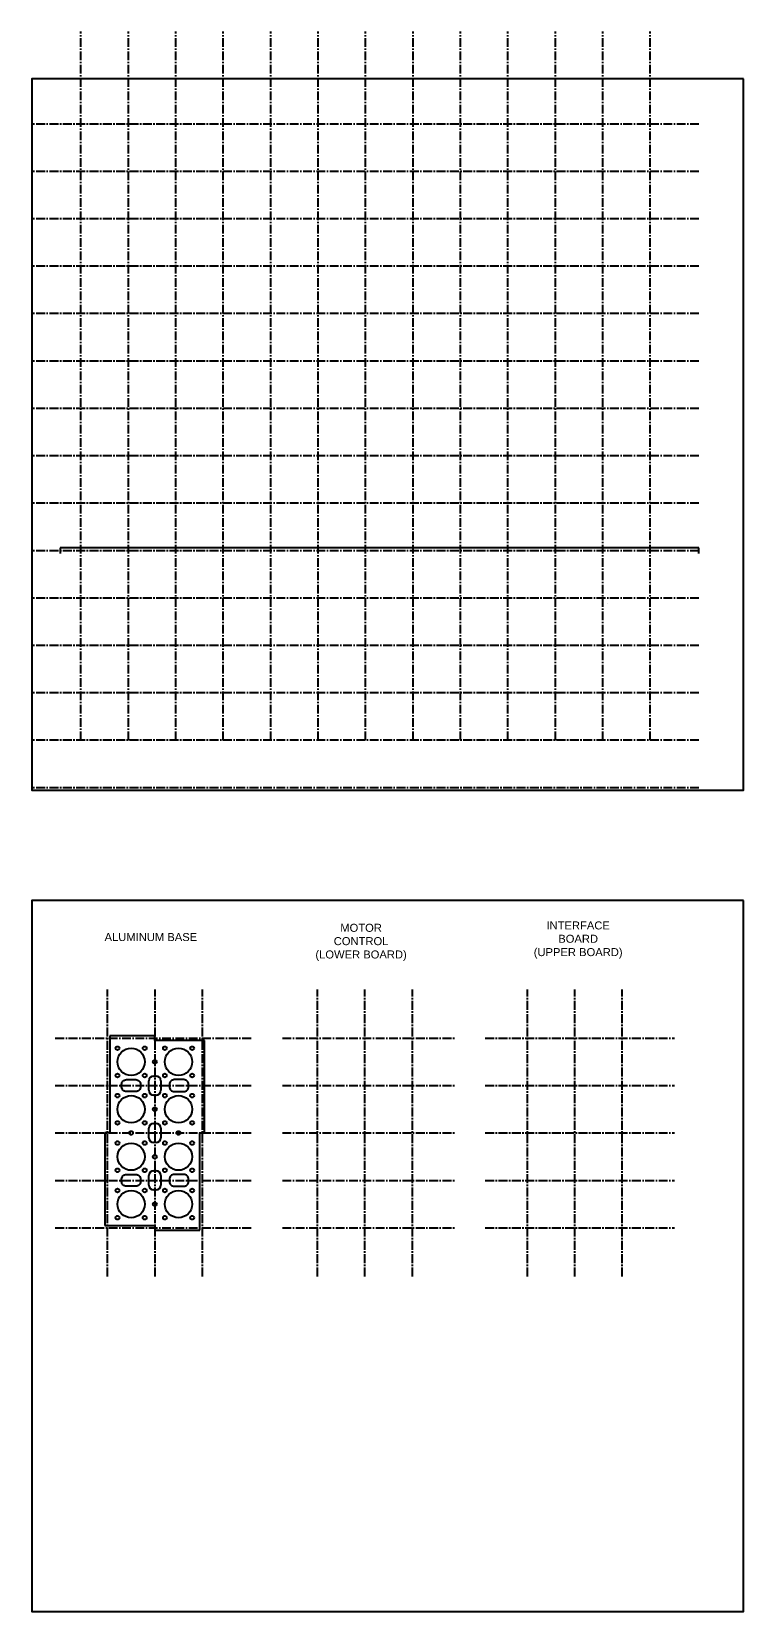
# Model space of a CAD drawing. Header units: millimetres. Extents: x -4815 to 20749, y -4662 to 5111.
# Drawn here: x 6900 to 7500, y -2640 to -1307 of the extents above; entities that cross this region are included whole.
import ezdxf

# ---------------------------------------------------------------- set-up
doc = ezdxf.new("R2010")
doc.units = ezdxf.units.MM
doc.header["$LTSCALE"] = 10
doc.header["$MEASUREMENT"] = 0
doc.linetypes.add('CENTER2', pattern=[1.125, 0.75, -0.125, 0.125, -0.125])
for name, color, linetype in [('A-ANNO-CNTR', 10, 'CENTER2'), ('A-DETL-___2', 2, 'Continuous'), ('A-DETL-___4', 4, 'Continuous')]:
    doc.layers.add(name, color=color, linetype=linetype)

msp = doc.modelspace()

# ---------------------------------------------------------------- linework, layer by layer
at = {"layer": 'A-ANNO-CNTR', "lineweight": 40, "transparency": 33554687}
for p, q in [((6941.7, -1904.8), (6941.7, -1306.8)), ((6981.7, -1904.8), (6981.7, -1306.8)), ((7021.7, -1904.8), (7021.7, -1306.8)), ((7061.7, -1904.8), (7061.7, -1306.8)), ((7101.7, -1904.8), (7101.7, -1306.8)), ((7141.7, -1904.8), (7141.7, -1306.8)), ((7181.7, -1904.8), (7181.7, -1306.8)), ((7221.7, -1904.8), (7221.7, -1306.8)), ((7261.7, -1904.8), (7261.7, -1306.8)), ((7301.7, -1904.8), (7301.7, -1306.8)), ((7341.7, -1904.8), (7341.7, -1306.8)), ((7381.7, -1904.8), (7381.7, -1306.8)), ((7421.7, -1904.8), (7421.7, -1306.8)), ((7462.7, -1384.8), (6900.7, -1384.8)), ((7462.7, -1424.8), (6900.7, -1424.8)), ((7462.7, -1464.8), (6900.7, -1464.8)), ((7462.7, -1504.8), (6900.7, -1504.8)), ((7462.7, -1544.8), (6900.7, -1544.8)), ((7462.7, -1584.8), (6900.7, -1584.8)), ((7462.7, -1624.8), (6900.7, -1624.8)), ((7462.7, -1664.8), (6900.7, -1664.8)), ((7462.7, -1704.8), (6900.7, -1704.8)), ((7462.7, -1744.8), (6900.7, -1744.8)), ((7462.7, -1784.8), (6900.7, -1784.8)), ((7462.7, -1824.8), (6900.7, -1824.8)), ((7462.7, -1864.8), (6900.7, -1864.8)), ((7462.7, -1904.8), (6900.7, -1904.8)), ((7462.7, -1944.8), (6900.7, -1944.8)), ((6964.2, -2357.1), (6964.2, -2115.1)), ((7004.2, -2357.1), (7004.2, -2115.1)), ((7044.2, -2357.1), (7044.2, -2115.1)), ((7141.1, -2357.1), (7141.1, -2115.1)), ((7181.1, -2357.1), (7181.1, -2115.1)), ((7221.1, -2357.1), (7221.1, -2115.1)), ((7318.1, -2357.1), (7318.1, -2115.1)), ((7358.1, -2357.1), (7358.1, -2115.1)), ((7398.1, -2357.1), (7398.1, -2115.1)), ((6920.1, -2156.1), (7086.2, -2156.1)), ((7111.5, -2156.1), (7257.2, -2156.1)), ((7282.5, -2156.1), (7442.2, -2156.1)), ((6920.1, -2196.1), (7086.2, -2196.1)), ((7111.5, -2196.1), (7257.2, -2196.1)), ((7282.5, -2196.1), (7442.2, -2196.1)), ((6920.1, -2236.1), (7086.2, -2236.1)), ((7111.5, -2236.1), (7257.2, -2236.1)), ((7282.5, -2236.1), (7442.2, -2236.1)), ((6920.1, -2276.1), (7086.2, -2276.1)), ((7111.5, -2276.1), (7257.2, -2276.1)), ((7282.5, -2276.1), (7442.2, -2276.1)), ((6920.1, -2316.1), (7086.2, -2316.1)), ((7111.5, -2316.1), (7257.2, -2316.1)), ((7282.5, -2316.1), (7442.2, -2316.1))]:
    msp.add_line(p, q, dxfattribs=at)
at = {"layer": 'A-DETL-___2', "lineweight": 40, "transparency": 33554687}
for p, q in [((7004, -2154.1, 5), (6966, -2154.1, 5)), ((6966, -2154.1, 5), (6966, -2236.1, 5)), ((7004, -2158.1, 5), (7004, -2154.1, 5)), ((7046, -2158.1, 5), (7004, -2158.1, 5)), ((7046, -2236.1, 5), (7046, -2158.1, 5)), ((6999, -2200.1, 5), (6999, -2192.1, 5)), ((7003, -2188.1, 5), (7005, -2188.1, 5)), ((7009, -2192.1, 5), (7009, -2200.1, 5)), ((7005, -2204.1, 5), (7003, -2204.1, 5)), ((6966, -2236.1, 5), (6962, -2236.1, 5)), ((6962, -2236.1, 5), (6962, -2314.1, 5)), ((6999, -2240.1, 5), (6999, -2232.1, 5)), ((7003, -2228.1, 5), (7005, -2228.1, 5)), ((7009, -2232.1, 5), (7009, -2240.1, 5)), ((7042, -2318.1, 5), (7042, -2236.1, 5)), ((7042, -2236.1, 5), (7046, -2236.1, 5)), ((7005, -2244.1, 5), (7003, -2244.1, 5)), ((6999, -2280.1, 5), (6999, -2272.1, 5)), ((7003, -2268.1, 5), (7005, -2268.1, 5)), ((7009, -2272.1, 5), (7009, -2280.1, 5)), ((7005, -2284.1, 5), (7003, -2284.1, 5)), ((6962, -2314.1, 5), (7004, -2314.1, 5)), ((7004, -2314.1, 5), (7004, -2318.1, 5)), ((7004, -2318.1, 5), (7042, -2318.1, 5))]:
    msp.add_line(p, q, dxfattribs=at)
at = {"layer": 'A-DETL-___2', "lineweight": 40, "transparency": 33554687, "elevation": 5}
for points in [[(6976, -2197.1), (6976, -2195.1, -0.414214), (6980, -2191.1), (6988, -2191.1, -0.414214), (6992, -2195.1), (6992, -2197.1, -0.414214), (6988, -2201.1), (6980, -2201.1, -0.414214)], [(7032.4, -2197.1), (7032.4, -2195.1, 0.414214), (7028.4, -2191.1), (7020.4, -2191.1, 0.414214), (7016.4, -2195.1), (7016.4, -2197.1, 0.414214), (7020.4, -2201.1), (7028.4, -2201.1, 0.414214)], [(6976, -2277.1), (6976, -2275.1, -0.414214), (6980, -2271.1), (6988, -2271.1, -0.414214), (6992, -2275.1), (6992, -2277.1, -0.414214), (6988, -2281.1), (6980, -2281.1, -0.414214)], [(7032.4, -2277.1), (7032.4, -2275.1, 0.414214), (7028.4, -2271.1), (7020.4, -2271.1, 0.414214), (7016.4, -2275.1), (7016.4, -2277.1, 0.414214), (7020.4, -2281.1), (7028.4, -2281.1, 0.414214)]]:
    msp.add_lwpolyline(points, format="xyb", close=True, dxfattribs=at)
at = {"layer": 'A-DETL-___2', "lineweight": 40, "transparency": 33554687}
for centre, radius in [((6972.5, -2164.6, 5), 1.6), ((6984, -2176.1, 5), 11.5), ((6995.5, -2164.6, 5), 1.6), ((7012.5, -2164.6, 5), 1.6), ((7024, -2176.1, 5), 11.5), ((7035.5, -2164.6, 5), 1.6), ((7004, -2176.1, 5), 1.6), ((6972.5, -2187.6, 5), 1.6), ((6995.5, -2187.6, 5), 1.6), ((7012.5, -2187.6, 5), 1.6), ((7035.5, -2187.6, 5), 1.6), ((6972.5, -2204.6, 5), 1.6), ((6984, -2216.1, 5), 11.5), ((6995.5, -2204.6, 5), 1.6), ((7012.5, -2204.6, 5), 1.6), ((7024, -2216.1, 5), 11.5), ((7035.5, -2204.6, 5), 1.6), ((7004, -2216.1, 5), 1.6), ((6972.5, -2227.6, 5), 1.6), ((6984, -2236.1, 5), 1.6), ((6995.5, -2227.6, 5), 1.6), ((7012.5, -2227.6, 5), 1.6), ((7024, -2236.1, 5), 1.6), ((7035.5, -2227.6, 5), 1.6), ((6972.5, -2244.6, 5), 1.6), ((6984, -2256.1, 5), 11.5), ((6995.5, -2244.6, 5), 1.6), ((7012.5, -2244.6, 5), 1.6), ((7024, -2256.1, 5), 11.5), ((7035.5, -2244.6, 5), 1.6), ((7004, -2256.1, 5), 1.6), ((6972.5, -2267.6, 5), 1.6), ((6995.5, -2267.6, 5), 1.6), ((7012.5, -2267.6, 5), 1.6), ((7035.5, -2267.6, 5), 1.6), ((6972.5, -2284.6, 5), 1.6), ((6984, -2296.1, 5), 11.5), ((6995.5, -2284.6, 5), 1.6), ((7012.5, -2284.6, 5), 1.6), ((7024, -2296.1, 5), 11.5), ((7035.5, -2284.6, 5), 1.6), ((7004, -2296.1, 5), 1.6), ((6972.5, -2307.6, 5), 1.6), ((6995.5, -2307.6, 5), 1.6), ((7012.5, -2307.6, 5), 1.6), ((7035.5, -2307.6, 5), 1.6)]:
    msp.add_circle(centre, radius, dxfattribs=at)
for centre, start, end in [((7003, -2192.1, 5), 90, 180), ((7005, -2192.1, 5), 0, 90), ((7003, -2200.1, 5), 180, 270), ((7005, -2200.1, 5), 270, 360), ((7003, -2232.1, 5), 90, 180), ((7005, -2232.1, 5), 0, 90), ((7003, -2240.1, 5), 180, 270), ((7005, -2240.1, 5), 270, 360), ((7003, -2272.1, 5), 90, 180), ((7005, -2272.1, 5), 0, 90), ((7003, -2280.1, 5), 180, 270), ((7005, -2280.1, 5), 270, 360)]:
    msp.add_arc(centre, 4, start, end, dxfattribs=at)
at = {"layer": 'A-DETL-___4', "lineweight": 40, "transparency": 33554687}
for p, q in [((7462.7, -1742.3), (6924.2, -1742.3)), ((6924.2, -1742.3), (6924.2, -1747.3)), ((7462.7, -1747.3), (7462.7, -1742.3)), ((7385.7, -1789.1, 5), (7385.7, -1789.1, -10))]:
    msp.add_line(p, q, dxfattribs=at)
at = {"layer": 'Defpoints', "lineweight": 40, "transparency": 33554687}
for points in [[(7500.2, -1346.8), (6900.2, -1346.8), (6900.2, -1946.8), (7500.2, -1946.8)], [(7500.2, -2039.8), (6900.2, -2039.8), (6900.2, -2639.8), (7500.2, -2639.8)]]:
    msp.add_lwpolyline(points, close=True, dxfattribs=at)

# ---------------------------------------------------------------- texts
at = {"transparency": 33554687, "char_height": 6.75, "width": 76.955, "attachment_point": 1}
for s, insert in [('\\pxqc;{\\fArial|b0|i0|c0|p34;MOTOR\\PCONTROL\\P(LOWER BOARD)}', (7139.4, -2059.6)), ('\\pxqc;{\\fArial|b0|i0|c0|p34;INTERFACE\\PBOARD\\P(UPPER BOARD)}', (7322.4, -2057.6)), ('\\pxqc;{\\fArial|b0|i0|c0|p34;ALUMINUM BASE}', (6962.2, -2067.4))]:
    msp.add_mtext(s, dxfattribs=dict(at, insert=insert))

doc.saveas('drawing.dxf')
